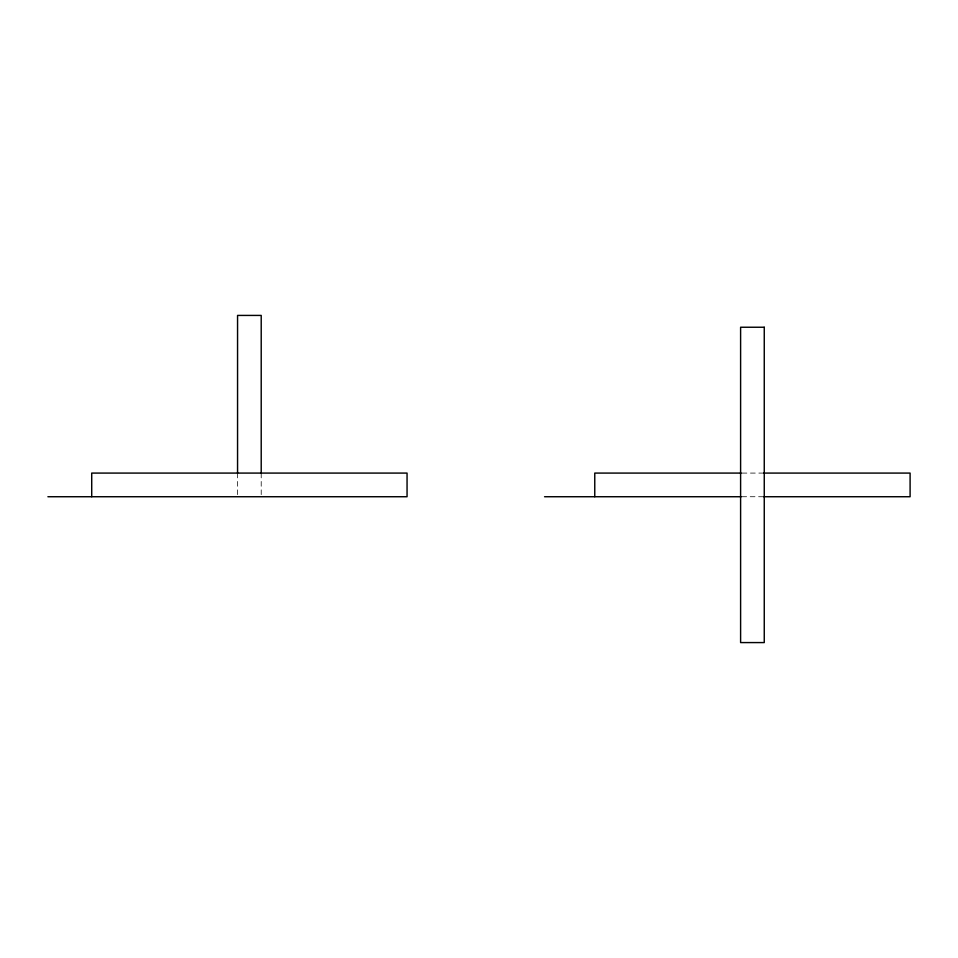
<?xml version="1.0" encoding="UTF-8"?>
<svg xmlns="http://www.w3.org/2000/svg" width="958" height="958" viewBox="0 0 958 958"><rect width="100%" height="100%" fill="white"/><g stroke="black" fill="none" stroke-linecap="round" stroke-linejoin="round"><path stroke-width="0.72" stroke-dasharray="4.79 3.59" d="M742.079 473.084L762.784 473.084M741.827 496.735L763.155 496.735M261.211 473.084L261.211 495.262M237.56 473.084L237.56 495.262"/><path stroke-width="1.44" d="M741.229 473.084L594.762 473.084L594.762 496.735M763.646 473.084L910.1 473.084L910.1 496.735L763.646 496.735M47.9 496.735L407.054 496.735L407.054 473.084L91.717 473.084L91.717 496.735M544.551 496.735L741.229 496.735M261.211 473.084L261.211 315.421L237.56 315.421L237.56 473.084M764.256 327.241L740.606 327.241L740.606 642.579L764.256 642.579L764.256 327.241"/></g></svg>
